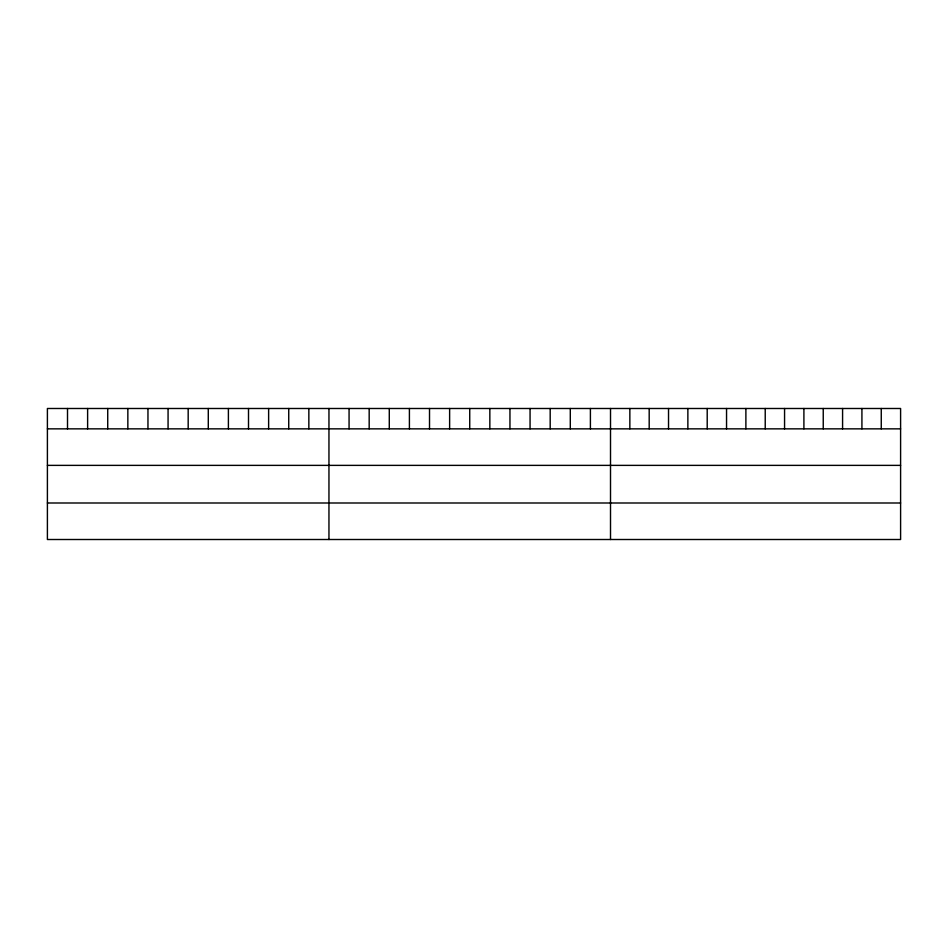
<?xml version="1.0" encoding="UTF-8"?>
<svg xmlns="http://www.w3.org/2000/svg" width="948" height="948" viewBox="0 0 948 948"><rect width="100%" height="100%" fill="white"/><g stroke="black" fill="none" stroke-linecap="round" stroke-linejoin="round"><path stroke-width="1.42" d="M900.6 428.851L900.6 539.507L47.4 539.507L47.4 408.493L900.6 408.493L900.6 428.851L47.4 428.851M47.4 465.373L900.6 465.373M47.4 502.997L900.6 502.997M881.261 408.493L881.261 428.851M861.922 408.493L861.922 428.851M842.582 408.493L842.582 428.851M823.243 408.493L823.243 428.851M803.904 408.493L803.904 428.851M784.565 408.493L784.565 428.851M765.226 408.493L765.226 428.851M745.886 408.493L745.886 428.851M726.547 408.493L726.547 428.851M707.208 408.493L707.208 428.851M687.869 408.493L687.869 428.851M668.53 408.493L668.53 428.851M649.19 408.493L649.19 428.851M629.851 408.493L629.851 428.851M610.512 408.493L610.512 539.507M590.403 408.493L590.403 428.851M570.293 408.493L570.293 428.851M550.184 408.493L550.184 428.851M530.062 408.493L530.062 428.851M509.953 408.493L509.953 428.851M489.843 408.493L489.843 428.851M469.734 408.493L469.734 428.851M449.625 408.493L449.625 428.851M429.515 408.493L429.515 428.851M409.406 408.493L409.406 428.851M389.284 408.493L389.284 428.851M369.175 408.493L369.175 428.851M349.065 408.493L349.065 428.851M328.956 408.493L328.956 539.507M308.847 408.493L308.847 428.851M288.737 408.493L288.737 428.851M268.628 408.493L268.628 428.851M248.506 408.493L248.506 428.851M228.397 408.493L228.397 428.851M208.287 408.493L208.287 428.851M188.178 408.493L188.178 428.851M168.069 408.493L168.069 428.851M147.959 408.493L147.959 428.851M127.85 408.493L127.85 428.851M107.728 408.493L107.728 428.851M87.619 408.493L87.619 428.851M67.509 408.493L67.509 428.851"/></g></svg>
